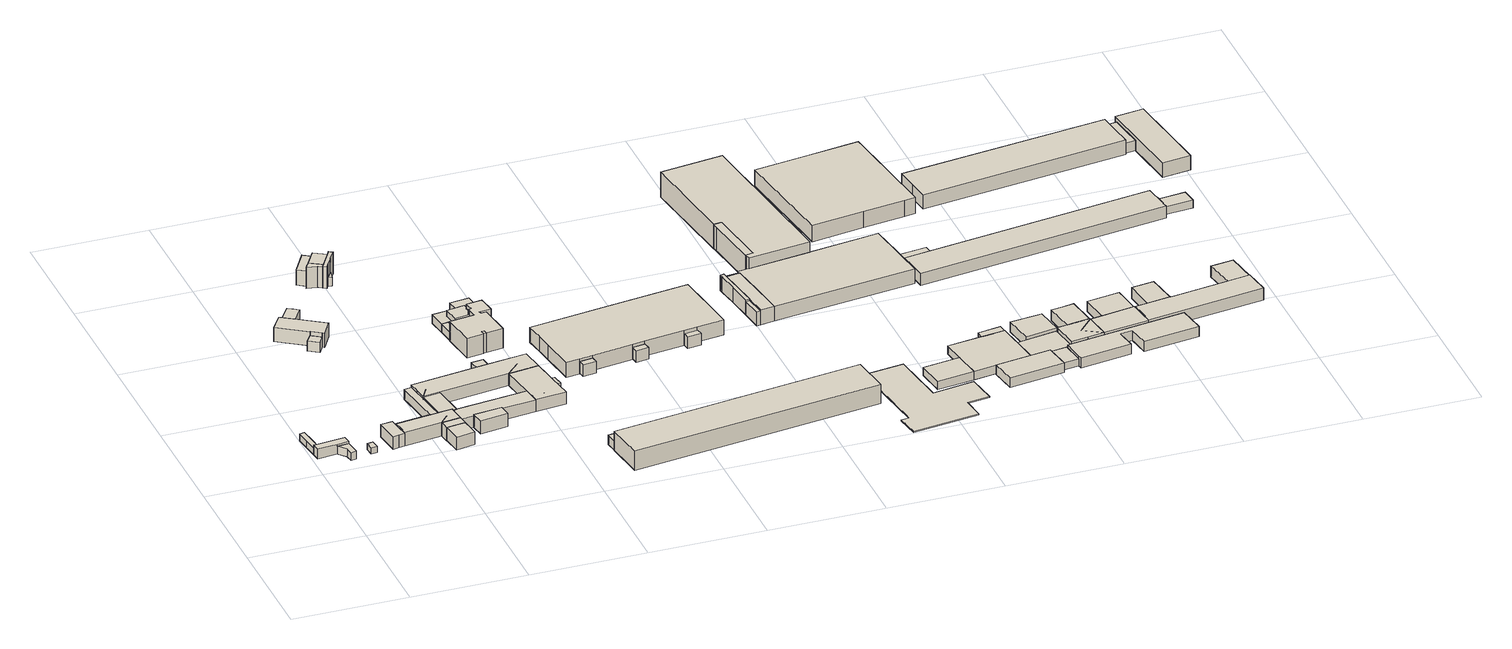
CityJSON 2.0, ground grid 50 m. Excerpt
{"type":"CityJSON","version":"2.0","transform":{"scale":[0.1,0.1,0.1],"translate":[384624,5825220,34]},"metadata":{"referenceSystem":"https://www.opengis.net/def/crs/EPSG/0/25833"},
"CityObjects":{
"building1":{"type":"Building","attributes":{"Gemeindeschluessel":"11000012","function":"51009_1610"},"address":[{"country":"Germany","locality":"Berlin"}],"children":["building1-1","building1-2","building1-3"]},
"building1-1":{"type":"BuildingPart","attributes":{"BezugspunktDach":"2200","measuredHeight":5.39,"storeysAboveGround":0},"parents":["building1"],"geometry":[{"type":"MultiSurface","lod":"1","boundaries":[[[0,1,2,3,4,5]],[[6,7,8,9,10,11]],[[6,12,13,11,5,4]],[[7,6,4,3]],[[8,7,3,2]],[[14,15,2,1]],[[10,9,1,0]],[[11,10,0,5]],[[11,13,12,6]],[[16,9,8,15,14]]]}]},
"building1-2":{"type":"BuildingPart","attributes":{"BezugspunktDach":"2200","measuredHeight":5.16,"storeysAboveGround":0},"parents":["building1"],"geometry":[{"type":"Solid","lod":"1","boundaries":[[[[17,13,12,18,19,20]],[[21,22,6,11,23,24]],[[21,24,20,19]],[[22,21,19,18]],[[6,22,18,12]],[[23,11,13,17]],[[24,23,17,20]],[[11,6,12,13]]]]}]},
"building1-3":{"type":"BuildingPart","attributes":{"BezugspunktDach":"2200","measuredHeight":3.55,"storeysAboveGround":0},"parents":["building1"],"geometry":[{"type":"MultiSurface","lod":"1","boundaries":[[[25,26,27,15,14]],[[8,28,29,30,9]],[[28,8,15,27]],[[29,28,27,26]],[[30,29,26,25]],[[9,30,25,14]],[[31,8,9,14,15]]]}]},
"building2":{"type":"Building","attributes":{"Gemeindeschluessel":"11000012","BezugspunktDach":"2200","function":"31001_2430","measuredHeight":2.75,"storeysAboveGround":1},"address":[{"country":"Germany","locality":"Berlin","thoroughfareNumber":"44 (3)","thoroughfareName":"Avenue Jean Mermoz"}],"geometry":[{"type":"Solid","lod":"1","boundaries":[[[[32,33,34,35]],[[36,37,38,39]],[[36,39,35,34]],[[37,36,34,33]],[[38,37,33,32]],[[39,38,32,35]]]]}]},
"building3":{"type":"Building","attributes":{"Gemeindeschluessel":"11000012","function":"51009_1610"},"address":[{"country":"Germany","locality":"Berlin"}],"children":["building3-1","building3-2","building3-3"]},
"building3-1":{"type":"BuildingPart","attributes":{"BezugspunktDach":"2200","measuredHeight":4.6,"storeysAboveGround":0},"parents":["building3"],"geometry":[{"type":"Solid","lod":"1","boundaries":[[[[40,41,42,43]],[[44,45,46,47]],[[44,47,43,42]],[[45,44,42,41]],[[46,45,41,40]],[[47,46,40,43],[48,49,50,46]],[[49,48,46,50]]]]}]},
"building3-2":{"type":"BuildingPart","attributes":{"BezugspunktDach":"2200","measuredHeight":6.44,"storeysAboveGround":0},"parents":["building3"],"geometry":[{"type":"MultiSurface","lod":"1","boundaries":[[[51,52,53,54,55]],[[56,57,58,59,60]],[[56,60,55,54]],[[57,61,62,63,64,54,53]],[[58,57,53,52]],[[59,58,52,51]],[[60,59,51,55]],[[56,65,64,63,62,61]]]}]},
"building3-3":{"type":"BuildingPart","attributes":{"BezugspunktDach":"2200","measuredHeight":4.36,"storeysAboveGround":0},"parents":["building3"],"geometry":[{"type":"MultiSurface","lod":"1","boundaries":[[[63,50,49,64]],[[48,46,62,56]],[[48,56,64,49]],[[62,46,50,63]],[[46,66,48,49,50]],[[56,62,63,64]]]}]},
"building4":{"type":"Building","attributes":{"Gemeindeschluessel":"11000012","function":"31001_1010"},"address":[{"country":"Germany","locality":"Berlin","thoroughfareNumber":"44 (1)","thoroughfareName":"Avenue Jean Mermoz"}],"children":["building4-1","building4-2","building4-3"]},
"building4-1":{"type":"BuildingPart","attributes":{"BezugspunktDach":"2200","measuredHeight":8.15,"storeysAboveGround":1},"parents":["building4"],"geometry":[{"type":"MultiSurface","lod":"1","boundaries":[[[67,68,69,70,71,72,73,74,75,76,77]],[[78,79,80,81,82,83,84,85,86,87,88]],[[78,88,77,76]],[[79,78,76,75]],[[80,79,75,74]],[[81,80,74,73]],[[82,81,73,72]],[[83,82,72,71]],[[84,83,71,70]],[[85,84,70,69]],[[89,90,91,69,68]],[[87,86,68,67]],[[88,87,67,77]],[[86,85,91,90,89]]]}]},
"building4-2":{"type":"BuildingPart","attributes":{"BezugspunktDach":"2200","measuredHeight":6.41,"storeysAboveGround":1},"parents":["building4"],"geometry":[{"type":"Solid","lod":"1","boundaries":[[[[92,93,94,95,96,97,98]],[[99,100,101,81,80,102,79]],[[99,79,98,97]],[[100,99,97,96]],[[101,100,96,95]],[[81,101,95,94]],[[80,81,94,93]],[[102,80,93,92]],[[79,102,92,98]]]]}]},
"building4-3":{"type":"BuildingPart","attributes":{"BezugspunktDach":"2200","measuredHeight":4.76,"storeysAboveGround":1},"parents":["building4"],"geometry":[{"type":"Solid","lod":"1","boundaries":[[[[103,91,90,104,105]],[[87,86,85,106,107]],[[87,107,105,104]],[[86,87,104,90]],[[106,85,91,103]],[[107,106,103,105]],[[86,90,91,85]]]]}]},
"building5":{"type":"Building","attributes":{"Gemeindeschluessel":"11000012","BezugspunktDach":"2200","function":"51009_1610","measuredHeight":6.92,"storeysAboveGround":0},"address":[{"country":"Germany","locality":"Berlin"}],"geometry":[{"type":"Solid","lod":"1","boundaries":[[[[108,109,110,111,112]],[[113,114,115,116,117]],[[113,117,112,111]],[[114,113,111,110]],[[115,114,110,109]],[[116,115,109,108]],[[117,116,108,112]]]]}]},
"building6":{"type":"Building","attributes":{"Gemeindeschluessel":"11000012","function":"31001_2430"},"address":[{"country":"Germany","locality":"Berlin","thoroughfareNumber":"44A","thoroughfareName":"Avenue Jean Mermoz"}],"children":["building6-1","building6-2","building6-3","building6-4","building6-5","building6-6","building6-7"]},
"building6-1":{"type":"BuildingPart","attributes":{"BezugspunktDach":"2200","measuredHeight":7.5,"storeysAboveGround":1},"parents":["building6"],"geometry":[{"type":"Solid","lod":"1","boundaries":[[[[118,119,120,121,122,123,124,125,126]],[[127,128,129,130,131,132,133,134,44]],[[127,44,126,125]],[[128,127,125,124]],[[129,128,124,123]],[[130,129,123,122]],[[131,130,122,121]],[[132,131,121,120]],[[133,132,120,119]],[[134,133,119,118]],[[44,134,118,126]]]]}]},
"building6-2":{"type":"BuildingPart","attributes":{"BezugspunktDach":"2200","measuredHeight":7.44,"storeysAboveGround":1},"parents":["building6"],"geometry":[{"type":"Solid","lod":"1","boundaries":[[[[135,136,137,138,139,140,141,142]],[[143,130,144,145,146,147,148,131]],[[143,131,142,141]],[[130,143,141,140]],[[144,130,140,139]],[[145,144,139,138]],[[146,145,138,137]],[[147,146,137,136]],[[148,147,136,135]],[[131,148,135,142]]]]}]},
"building6-3":{"type":"BuildingPart","attributes":{"BezugspunktDach":"2200","measuredHeight":7.13,"storeysAboveGround":1},"parents":["building6"],"geometry":[{"type":"MultiSurface","lod":"1","boundaries":[[[149,150,151,152,153,154,155,156]],[[157,132,158,159,160,161,162,133]],[[157,133,156,155]],[[132,157,155,154]],[[158,132,154,153]],[[163,164,158,153,152]],[[165,163,152,151]],[[133,162,149,156]],[[159,158,164,163]],[[160,159,163,165]],[[161,160,151,150]],[[162,166,161,150,149,167]]]}]},
"building6-4":{"type":"BuildingPart","attributes":{"BezugspunktDach":"2200","measuredHeight":7.41,"storeysAboveGround":1},"parents":["building6"],"geometry":[{"type":"MultiSurface","lod":"1","boundaries":[[[168,169,170,171,172,173,174,175,164,163]],[[158,148,176,147,177,178,179,180,181,159]],[[148,158,164,175]],[[176,148,175,174]],[[147,176,174,173]],[[177,147,173,172]],[[179,178,171,170]],[[180,179,170,169]],[[159,181,160,159,163]],[[158,159,163,164]],[[182,178,177,172,171]],[[181,180,169,168]],[[163,159,160,165]],[[168,165,160,181]]]}]},
"building6-5":{"type":"BuildingPart","attributes":{"BezugspunktDach":"2200","measuredHeight":6.39,"storeysAboveGround":1},"parents":["building6"],"geometry":[{"type":"MultiSurface","lod":"1","boundaries":[[[183,184,185,186]],[[177,187,188,178]],[[177,172,171,189,186,185]],[[187,177,185,184]],[[188,187,184,183]],[[178,188,183,186]],[[178,189,171,172,177]]]}]},
"building6-6":{"type":"BuildingPart","attributes":{"BezugspunktDach":"2200","measuredHeight":7.45,"storeysAboveGround":1},"parents":["building6"],"geometry":[{"type":"MultiSurface","lod":"1","boundaries":[[[190,191,192,193,194,195,196,197]],[[45,162,160,181,180,57,198,62]],[[45,62,197,196]],[[162,45,196,195]],[[151,150,149,162,195,194]],[[168,165,160,194,193]],[[169,168,193,192]],[[57,180,192,191]],[[198,57,191,190]],[[62,198,190,197]],[[160,161,150,151]],[[161,162,149,150]],[[181,160,165,168]],[[180,181,168,169]]]}]},
"building6-7":{"type":"BuildingPart","attributes":{"BezugspunktDach":"2200","measuredHeight":7.42,"storeysAboveGround":1},"parents":["building6"],"geometry":[{"type":"Solid","lod":"1","boundaries":[[[[199,200,201,202,203,204]],[[205,180,206,207,208,209]],[[205,209,204,203]],[[180,205,203,202]],[[206,180,202,201]],[[207,206,201,200]],[[208,207,200,199]],[[209,208,199,204]]]]}]},
"building7":{"type":"Building","attributes":{"Gemeindeschluessel":"11000012","function":"31001_1010"},"address":[{"country":"Germany","locality":"Berlin","thoroughfareNumber":"36","thoroughfareName":"Avenue Jean Mermoz"}],"children":["building7-1","building7-2","building7-3","building7-4","building7-5","building7-6"]},
"building7-1":{"type":"BuildingPart","attributes":{"BezugspunktDach":"2200","measuredHeight":6.99,"storeysAboveGround":2},"parents":["building7"],"geometry":[{"type":"MultiSurface","lod":"1","boundaries":[[[210,211,212,213,214,215,216]],[[217,218,219,220,221,222,223]],[[217,223,216,215]],[[218,217,215,214]],[[222,221,211,210]],[[223,222,210,216]],[[219,218,214,213]],[[220,219,224,213,212]],[[220,212,211,221]]]}]},
"building7-2":{"type":"BuildingPart","attributes":{"BezugspunktDach":"2200","measuredHeight":9.57,"storeysAboveGround":2},"parents":["building7"],"geometry":[{"type":"MultiSurface","lod":"1","boundaries":[[[225,226,227,228,229,230,231]],[[222,221,220,232,233,234,235]],[[222,235,231,230]],[[221,222,230,229]],[[212,211,229,228]],[[234,233,226,225]],[[235,234,225,231]],[[220,221,211,212]],[[232,220,228,227]],[[233,236,232,237,227,226]]]}]},
"building7-3":{"type":"BuildingPart","attributes":{"BezugspunktDach":"2200","measuredHeight":12.57,"storeysAboveGround":2},"parents":["building7"],"geometry":[{"type":"MultiSurface","lod":"1","boundaries":[[[238,239,240,241,242,243,244,245,246,247]],[[232,248,249,250,251,252,253,254,255,233]],[[227,226,233,247,246]],[[256,257,246,245]],[[258,256,245,244]],[[250,259,260,261,244,243]],[[251,250,243,242]],[[252,251,242,241]],[[262,263,241,240]],[[264,265,262,253,254,253,240,239]],[[255,254,239,238]],[[233,255,238,247]],[[232,233,226,227]],[[248,232,257,256]],[[249,248,256,258]],[[249,261,260,259,250,266]],[[253,252,263,262]],[[254,253,262,265,264]]]}]},
"building7-4":{"type":"BuildingPart","attributes":{"BezugspunktDach":"2200","measuredHeight":3.88,"storeysAboveGround":2},"parents":["building7"],"geometry":[{"type":"MultiSurface","lod":"1","boundaries":[[[267,263,265]],[[252,268,254]],[[268,252,263,267]],[[254,268,267,265]],[[252,253,262,263]],[[254,265,262,253]]]}]},
"building7-5":{"type":"BuildingPart","attributes":{"BezugspunktDach":"2200","measuredHeight":9.64,"storeysAboveGround":2},"parents":["building7"],"geometry":[{"type":"MultiSurface","lod":"1","boundaries":[[[257,258,269,270]],[[219,249,232,220]],[[219,213,212,220,270,269]],[[260,271,269,258]],[[228,227,257,270]],[[220,212,213,219]],[[249,219,271,260]],[[232,249,258,257]],[[272,220,232,273,227,228]]]}]},
"building7-6":{"type":"BuildingPart","attributes":{"BezugspunktDach":"2200","measuredHeight":7.2,"storeysAboveGround":2},"parents":["building7"],"geometry":[{"type":"MultiSurface","lod":"1","boundaries":[[[260,259,274,271]],[[218,250,249,219]],[[214,213,271,274]],[[250,218,274,259]],[[219,249,219,271]],[[218,219,213,214]],[[250,259,260,249]],[[275,260,271,219,249]]]}]},
"building8":{"type":"Building","attributes":{"Gemeindeschluessel":"11000012","BezugspunktDach":"2200","function":"51009_1610","measuredHeight":5.23,"storeysAboveGround":0},"address":[{"country":"Germany","locality":"Berlin"}],"geometry":[{"type":"Solid","lod":"1","boundaries":[[[[276,277,278,279,280]],[[281,128,282,127,283]],[[281,283,280,279]],[[128,281,279,278]],[[282,128,278,277]],[[127,282,277,276]],[[283,127,276,280]]]]}]},
"building9":{"type":"Building","attributes":{"Gemeindeschluessel":"11000012","BezugspunktDach":"2200","function":"51009_1610","measuredHeight":4.33,"storeysAboveGround":0},"address":[{"country":"Germany","locality":"Berlin"}],"geometry":[{"type":"Solid","lod":"1","boundaries":[[[[284,285,286,287,288,289]],[[290,291,292,293,294,295]],[[290,295,289,288]],[[291,290,288,287]],[[292,291,287,286]],[[293,292,286,285]],[[294,293,285,284]],[[295,294,284,289]]]]}]},
"building10":{"type":"Building","attributes":{"Gemeindeschluessel":"11000012","BezugspunktDach":"2200","function":"51009_1610","measuredHeight":8.97,"storeysAboveGround":0},"address":[{"country":"Germany","locality":"Berlin"}],"geometry":[{"type":"Solid","lod":"1","boundaries":[[[[296,297,298,299]],[[300,301,302,303]],[[300,303,299,298]],[[301,300,298,297]],[[302,301,297,296]],[[303,302,296,299]]]]}]},
"building11":{"type":"Building","attributes":{"Gemeindeschluessel":"11000012","function":"31001_1020"},"address":[{"country":"Germany","locality":"Berlin","thoroughfareNumber":"44 (2)","thoroughfareName":"Avenue Jean Mermoz"}],"children":["building11-1","building11-2","building11-3","building11-4"]},
"building11-1":{"type":"BuildingPart","attributes":{"BezugspunktDach":"2200","measuredHeight":9.05,"storeysAboveGround":3},"parents":["building11"],"geometry":[{"type":"MultiSurface","lod":"1","boundaries":[[[304,305,306,307,308,309,310,311,312,313,314,315,316,317,318,319,320,321,322]],[[323,324,325,326,327,328,329,330,331,332,333,334,335,336,337,338,339,340,341]],[[323,341,322,321]],[[342,343,321,320]],[[324,323,344,345]],[[325,324,345,346,347,342,320,319]],[[348,349,350,319,318]],[[326,325,346,351]],[[352,348,351,353,354,327,326,318,317]],[[328,327,317,316],[353,355,356,352]],[[357,356,316,315]],[[329,328,355,358]],[[359,360,315,314]],[[329,361,329,330]],[[331,330,314,313]],[[332,331,313,312]],[[333,332,312,311]],[[334,333,311,310]],[[335,334,310,309]],[[336,335,309,308]],[[337,336,308,307]],[[338,337,307,306]],[[339,338,306,305]],[[340,339,305,304]],[[341,340,304,322]],[[345,344,343,342]],[[342,347,346,345]],[[351,346,350,349,348]],[[354,353,351,348,352]],[[356,355,353,352]],[[358,355,356,357]],[[330,329,361,360,359]]]}]},
"building11-2":{"type":"BuildingPart","attributes":{"BezugspunktDach":"2200","measuredHeight":4.12,"storeysAboveGround":3},"parents":["building11"],"geometry":[{"type":"MultiSurface","lod":"1","boundaries":[[[362,363,364,365,343,342,347,366,367,368,369,370]],[[371,372,373,374,346,345,344,375,376,377,378,379]],[[371,379,370,369]],[[372,371,369,368]],[[374,366,374,346]],[[375,344,343,365]],[[376,375,365,364]],[[377,376,364,363]],[[378,377,363,362]],[[379,378,362,370]],[[373,372,368,367,380]],[[374,373,367,366]],[[346,374,366,347]],[[346,347,342,345]],[[345,381,342,343,344]]]}]},
"building11-3":{"type":"BuildingPart","attributes":{"BezugspunktDach":"2200","measuredHeight":4.21,"storeysAboveGround":3},"parents":["building11"],"geometry":[{"type":"MultiSurface","lod":"1","boundaries":[[[382,383,384,360,359,385,386]],[[387,330,329,388,389,390,391]],[[387,391,386,385]],[[330,387,385,359]],[[388,329,360,358,392]],[[389,388,392,393]],[[390,389,383,382]],[[391,390,382,386]],[[329,330,359,360]],[[392,358,360,384]],[[393,392,384,383]]]}]},
"building11-4":{"type":"BuildingPart","attributes":{"BezugspunktDach":"2200","measuredHeight":6.87,"storeysAboveGround":3},"parents":["building11"],"geometry":[{"type":"MultiSurface","lod":"1","boundaries":[[[394,349,348,352,356,357,395,396,397,398]],[[372,393,392,358,355,353,351,346,374,373]],[[372,368,367,398,397]],[[393,372,397,396]],[[384,383,396,395]],[[360,384,392,395,357]],[[374,366,347,349,394]],[[367,366,394,398]],[[373,367,368,372]],[[392,393,399,383,384]],[[400,358,392,384,360]],[[401,355,358,357,356]],[[353,355,356,352]],[[351,353,352,348,402]],[[403,346,351,348,349]],[[346,347,366,374]],[[373,374,366,367]]]}]},
"building12":{"type":"Building","attributes":{"Gemeindeschluessel":"11000012","BezugspunktDach":"2200","function":"51009_1610","measuredHeight":3.38,"storeysAboveGround":0},"address":[{"country":"Germany","locality":"Berlin"}],"geometry":[{"type":"Solid","lod":"1","boundaries":[[[[404,405,406,407]],[[408,409,410,411]],[[408,411,407,406]],[[409,408,406,405]],[[410,409,405,404]],[[411,410,404,407]]]]}]},
"building13":{"type":"Building","attributes":{"Gemeindeschluessel":"11000012","BezugspunktDach":"2200","function":"51009_1610","measuredHeight":4.19,"storeysAboveGround":0},"address":[{"country":"Germany","locality":"Berlin"}],"geometry":[{"type":"Solid","lod":"1","boundaries":[[[[412,413,414,415]],[[416,393,372,371]],[[416,371,415,414]],[[393,416,414,413]],[[372,393,413,412]],[[371,372,412,415]]]]}]},
"building14":{"type":"Building","attributes":{"Gemeindeschluessel":"11000012","BezugspunktDach":"2200","function":"51009_1610","measuredHeight":5.59,"storeysAboveGround":0},"address":[{"country":"Germany","locality":"Berlin"}],"geometry":[{"type":"Solid","lod":"1","boundaries":[[[[417,418,419,420]],[[421,422,423,424]],[[421,424,420,419]],[[422,421,419,418]],[[423,422,418,417]],[[424,423,417,420]]]]}]},
"building15":{"type":"Building","attributes":{"Gemeindeschluessel":"11000012","BezugspunktDach":"2200","function":"51009_1610","measuredHeight":5.58,"storeysAboveGround":0},"address":[{"country":"Germany","locality":"Berlin"}],"geometry":[{"type":"Solid","lod":"1","boundaries":[[[[425,426,427,428]],[[429,430,431,432]],[[429,432,428,427]],[[430,429,427,426]],[[431,430,426,425]],[[432,431,425,428]]]]}]},
"building16":{"type":"Building","attributes":{"Gemeindeschluessel":"11000012","function":"31001_2430"},"address":[{"country":"Germany","locality":"Berlin","thoroughfareNumber":"44 (50)","thoroughfareName":"Avenue Jean Mermoz"}],"children":["building16-1","building16-2"]},
"building16-1":{"type":"BuildingPart","attributes":{"BezugspunktDach":"2200","measuredHeight":8.78,"storeysAboveGround":2},"parents":["building16"],"geometry":[{"type":"MultiSurface","lod":"1","boundaries":[[[433,434,435,436]],[[437,438,439,440]],[[441,442,443,444,441,437,440,436,435]],[[438,437,435,434]],[[439,438,434,433]],[[440,439,433,436]],[[444,443,442,441]]]}]},
"building16-2":{"type":"BuildingPart","attributes":{"BezugspunktDach":"2200","measuredHeight":4.3,"storeysAboveGround":2},"parents":["building16"],"geometry":[{"type":"Solid","lod":"1","boundaries":[[[[442,441,445,446,447]],[[448,449,444,443,450]],[[448,450,447,446]],[[449,448,446,445]],[[444,449,445,441]],[[450,443,442,447]],[[443,444,441,442]]]]}]},
"building17":{"type":"Building","attributes":{"Gemeindeschluessel":"11000012","BezugspunktDach":"2200","function":"31001_2430","measuredHeight":8.25,"storeysAboveGround":1},"address":[{"country":"Germany","locality":"Berlin","thoroughfareNumber":"44 (49)","thoroughfareName":"Avenue Jean Mermoz"}],"geometry":[{"type":"Solid","lod":"1","boundaries":[[[[451,452,453,454,455,456,457,458,459,460,461,462,463,464]],[[465,466,467,468,469,470,471,472,473,474,475,476,477,478]],[[465,478,464,463]],[[466,465,463,462]],[[467,466,462,461]],[[468,467,461,460]],[[469,468,460,459]],[[470,469,459,458]],[[471,470,458,457]],[[472,471,457,456]],[[473,472,456,455]],[[474,473,455,454]],[[475,474,454,453]],[[476,475,453,452]],[[477,476,452,451]],[[478,477,451,464]]]]}]},
"building18":{"type":"Building","attributes":{"Gemeindeschluessel":"11000012","BezugspunktDach":"2200","function":"51009_1610","measuredHeight":5.63,"storeysAboveGround":0},"address":[{"country":"Germany","locality":"Berlin"}],"geometry":[{"type":"Solid","lod":"1","boundaries":[[[[479,480,481,482]],[[483,484,485,486]],[[483,486,482,481]],[[484,483,481,480]],[[485,484,480,479]],[[486,485,479,482]]]]}]},
"building19":{"type":"Building","attributes":{"Gemeindeschluessel":"11000012","function":"51009_1610"},"address":[{"country":"Germany","locality":"Berlin"}],"children":["building19-1","building19-2"]},
"building19-1":{"type":"BuildingPart","attributes":{"BezugspunktDach":"2200","measuredHeight":8.21,"storeysAboveGround":0},"parents":["building19"],"geometry":[{"type":"MultiSurface","lod":"1","boundaries":[[[487,488,489,490,491,492,493,494]],[[495,496,497,498,499,500,501,502]],[[495,502,494,493]],[[503,504,493,492]],[[497,496,492,491]],[[498,497,491,490]],[[499,498,490,489]],[[500,499,489,488]],[[501,500,488,487]],[[502,501,487,494]],[[496,495,504,503]]]}]},
"building19-2":{"type":"BuildingPart","attributes":{"BezugspunktDach":"2200","measuredHeight":5.88,"storeysAboveGround":0},"parents":["building19"],"geometry":[{"type":"Solid","lod":"1","boundaries":[[[[503,505,506,504]],[[507,508,496,495]],[[507,495,504,506]],[[508,507,506,505]],[[496,508,505,503]],[[496,503,504,495]]]]}]},
"building20":{"type":"Building","attributes":{"Gemeindeschluessel":"11000012","BezugspunktDach":"2200","function":"51009_1610","measuredHeight":11.1,"storeysAboveGround":0},"address":[{"country":"Germany","locality":"Berlin"}],"geometry":[{"type":"Solid","lod":"1","boundaries":[[[[509,510,511,512,513]],[[514,515,516,517,518]],[[514,518,513,512]],[[515,514,512,511]],[[516,515,511,510]],[[517,516,510,509]],[[518,517,509,513]]]]}]},
"building21":{"type":"Building","attributes":{"Gemeindeschluessel":"11000012","BezugspunktDach":"2200","function":"31001_2430","measuredHeight":0.42,"storeysAboveGround":1},"address":[{"country":"Germany","locality":"Berlin","thoroughfareNumber":"1 (68)","thoroughfareName":"Flughafen Tegel"}],"geometry":[{"type":"Solid","lod":"1","boundaries":[[[[519,520,521,522,523,524,525,526,527,528]],[[529,530,531,532,533,534,535,536,537,538]],[[529,538,528,527]],[[530,529,527,526]],[[531,530,526,525]],[[532,531,525,524]],[[533,532,524,523]],[[534,533,523,522]],[[535,534,522,521]],[[536,535,521,520]],[[537,536,520,519]],[[538,537,519,528]]]]}]},
"building22":{"type":"Building","attributes":{"Gemeindeschluessel":"11000012","function":"31001_2430"},"address":[{"country":"Germany","locality":"Berlin","thoroughfareNumber":"11","thoroughfareName":"Rue du Commandant Jean Tulasne"}],"children":["building22-1","building22-2","building22-3","building22-4"]},
"building22-1":{"type":"BuildingPart","attributes":{"BezugspunktDach":"2200","measuredHeight":11.47,"storeysAboveGround":2},"parents":["building22"],"geometry":[{"type":"MultiSurface","lod":"1","boundaries":[[[539,540,541,542,543,544,545,546,547]],[[548,549,550,551,552,553,554,555,556]],[[548,556,547,546]],[[549,548,546,545]],[[557,558,545,544]],[[550,549,559,560]],[[551,550,544,543]],[[552,551,543,542]],[[553,552,542,541]],[[554,553,541,540]],[[555,554,540,539]],[[556,555,539,547]],[[560,559,558,557]]]}]},
"building22-2":{"type":"BuildingPart","attributes":{"BezugspunktDach":"2200","measuredHeight":8.11,"storeysAboveGround":2},"parents":["building22"],"geometry":[{"type":"MultiSurface","lod":"1","boundaries":[[[561,562,563,564,565,566,567]],[[568,569,570,571,572,573,574]],[[568,574,567,566]],[[575,576,577,566,565]],[[578,575,569,565,564]],[[571,570,564,563]],[[579,580,571,563,562]],[[573,572,562,561]],[[574,573,561,567]],[[569,581,576,575]],[[568,577,576,581]],[[570,569,575,578]],[[572,571,580,579]]]}]},
"building22-3":{"type":"BuildingPart","attributes":{"BezugspunktDach":"2200","measuredHeight":6.4,"storeysAboveGround":2},"parents":["building22"],"geometry":[{"type":"Solid","lod":"1","boundaries":[[[[582,580,579,583]],[[572,571,584,585]],[[572,585,583,579]],[[584,571,580,582]],[[585,584,582,583]],[[571,572,579,580]]]]}]},
"building22-4":{"type":"BuildingPart","attributes":{"BezugspunktDach":"2200","measuredHeight":7.96,"storeysAboveGround":2},"parents":["building22"],"geometry":[{"type":"MultiSurface","lod":"1","boundaries":[[[577,576,578,586,587,588,558,557,589]],[[560,559,590,591,592,570,581,568,593]],[[560,593,589,557]],[[590,559,558,588]],[[591,590,588,587]],[[592,591,587,586]],[[570,592,586,578]],[[593,568,577,589]],[[559,560,557,558]],[[581,569,575,576]],[[570,578,575,569]],[[568,581,576,577]]]}]},
"building23":{"type":"Building","attributes":{"Gemeindeschluessel":"11000012","BezugspunktDach":"2200","function":"31001_2430","measuredHeight":4.44,"storeysAboveGround":1},"address":[{"country":"Germany","locality":"Berlin","thoroughfareNumber":"1 (70)","thoroughfareName":"Flughafen Tegel"}],"geometry":[{"type":"Solid","lod":"1","boundaries":[[[[594,595,596,597,598]],[[599,600,601,602,603]],[[599,603,598,597]],[[600,599,597,596]],[[601,600,596,595]],[[602,601,595,594]],[[603,602,594,598]]]]}]},
"building24":{"type":"Building","attributes":{"Gemeindeschluessel":"11000012","BezugspunktDach":"2200","function":"51009_1610","measuredHeight":4.16,"storeysAboveGround":0},"address":[{"country":"Germany","locality":"Berlin"}],"geometry":[{"type":"Solid","lod":"1","boundaries":[[[[604,605,606,607]],[[608,609,610,611]],[[608,611,607,606]],[[609,608,606,605]],[[610,609,605,604]],[[611,610,604,607]]]]}]},
"building25":{"type":"Building","attributes":{"Gemeindeschluessel":"11000012","BezugspunktDach":"2200","function":"51009_1611","measuredHeight":7.96,"storeysAboveGround":0},"address":[{"country":"Germany","locality":"Berlin"}],"geometry":[{"type":"Solid","lod":"1","boundaries":[[[[612,613,614,615,616,617,618,619]],[[620,621,622,623,624,625,626,627]],[[620,627,619,618]],[[621,620,618,617]],[[622,621,617,616]],[[623,622,616,615]],[[624,623,615,614]],[[625,624,614,613]],[[626,625,613,612]],[[627,626,612,619]]]]}]},
"building26":{"type":"Building","attributes":{"Gemeindeschluessel":"11000012","function":"31001_2430"},"address":[{"country":"Germany","locality":"Berlin","thoroughfareNumber":"1 (69)","thoroughfareName":"Flughafen Tegel"}],"children":["building26-1","building26-2","building26-3","building26-4","building26-5","building26-6","building26-7","building26-8","building26-9","building26-10","building26-11","building26-12","building26-13"]},
"building26-1":{"type":"BuildingPart","attributes":{"BezugspunktDach":"2200","measuredHeight":7.3,"storeysAboveGround":1},"parents":["building26"],"geometry":[{"type":"MultiSurface","lod":"1","boundaries":[[[628,629,630,631,632,633,634,635,636,637]],[[638,639,640,641,642,643,644,645,646,647]],[[638,647,637,636]],[[639,638,636,635]],[[640,639,635,634]],[[641,640,634,633]],[[642,641,633,632]],[[643,648,649,650,642,632,631],[650,649,651,642]],[[644,643,631,630]],[[645,644,630,629]],[[652,653,645,629,628]],[[647,654,655,652,628,637]],[[650,649,648,643]],[[649,650,642,651]],[[646,645,653,652]],[[656,657,655,654,647]],[[657,646,652,655]]]}]},
"building26-2":{"type":"BuildingPart","attributes":{"BezugspunktDach":"2200","measuredHeight":6.66,"storeysAboveGround":1},"parents":["building26"],"geometry":[{"type":"Solid","lod":"1","boundaries":[[[[651,649,648,658,659]],[[660,643,650,642,661]],[[660,661,659,658]],[[643,660,658,648]],[[661,642,651,659]],[[650,643,648,649]],[[642,650,649,651]]]]}]},
"building26-3":{"type":"BuildingPart","attributes":{"BezugspunktDach":"2200","measuredHeight":3.67,"storeysAboveGround":1},"parents":["building26"],"geometry":[{"type":"Solid","lod":"1","boundaries":[[[[662,663,664,665]],[[666,667,668,669]],[[666,669,665,664]],[[667,666,664,663]],[[669,668,662,665]],[[667,663,662,668]]]]}]},
"building26-4":{"type":"BuildingPart","attributes":{"BezugspunktDach":"2200","measuredHeight":6.59,"storeysAboveGround":1},"parents":["building26"],"geometry":[{"type":"Solid","lod":"1","boundaries":[[[[670,671,672,673,674]],[[675,639,676,638,677]],[[675,677,674,673]],[[639,675,673,672]],[[676,639,672,671]],[[638,676,671,670]],[[677,638,670,674]]]]}]},
"building26-5":{"type":"BuildingPart","attributes":{"BezugspunktDach":"2200","measuredHeight":3.29,"storeysAboveGround":1},"parents":["building26"],"geometry":[{"type":"MultiSurface","lod":"1","boundaries":[[[678,679,680,681,682]],[[683,684,685,686,687]],[[688,689,690,682,681]],[[684,683,681,680]],[[685,684,680,679]],[[686,685,679,678]],[[687,686,678,682]],[[683,687,690,689,688]]]}]},
"building26-6":{"type":"BuildingPart","attributes":{"BezugspunktDach":"2200","measuredHeight":6.54,"storeysAboveGround":1},"parents":["building26"],"geometry":[{"type":"MultiSurface","lod":"1","boundaries":[[[691,692,693,694,695,696]],[[697,698,699,700,701,702]],[[697,702,696,695]],[[698,697,695,694]],[[699,698,694,693]],[[702,701,691,696]],[[700,699,693,692]],[[701,703,704,691]],[[692,704,703,700]]]}]},
"building26-7":{"type":"BuildingPart","attributes":{"BezugspunktDach":"2200","measuredHeight":5.85,"storeysAboveGround":1},"parents":["building26"],"geometry":[{"type":"MultiSurface","lod":"1","boundaries":[[[705,706,707,708,709,710,711,712]],[[701,703,699,713,714,715,716,717]],[[701,717,712,711]],[[704,691,711,710]],[[693,692,704,703,710,709]],[[713,699,709,708]],[[714,713,708,707]],[[715,714,707,706]],[[716,715,706,705]],[[718,719,716,705,712]],[[703,701,691,704]],[[699,720,700,692,693]],[[700,703,704,692]],[[717,716,719,718]]]}]},
"building26-8":{"type":"BuildingPart","attributes":{"BezugspunktDach":"2200","measuredHeight":3.21,"storeysAboveGround":1},"parents":["building26"],"geometry":[{"type":"Solid","lod":"1","boundaries":[[[[721,722,690,689,723,719,718,724,725,726]],[[727,728,717,716,729,683,687,730,731,732]],[[727,732,726,725]],[[717,728,724,718]],[[729,716,719,723]],[[683,729,723,689]],[[730,687,690,722]],[[731,730,722,721]],[[728,727,725,724]],[[716,717,718,719]],[[683,689,690,687]],[[731,721,726,732]]]]}]},
"building26-9":{"type":"BuildingPart","attributes":{"BezugspunktDach":"2200","measuredHeight":3.86,"storeysAboveGround":1},"parents":["building26"],"geometry":[{"type":"MultiSurface","lod":"1","boundaries":[[[733,734,735,736,737,738,739]],[[668,667,732,731,740,741,742]],[[668,742,739,738]],[[743,663,662,738,737]],[[732,667,737,736]],[[721,726,736,735]],[[740,731,735,734]],[[742,741,733,739]],[[667,668,662,663,743]],[[732,726,721,731]],[[741,744,745,733]],[[740,734,745,744]]]}]},
"building26-10":{"type":"BuildingPart","attributes":{"BezugspunktDach":"2200","measuredHeight":4.43,"storeysAboveGround":1},"parents":["building26"],"geometry":[{"type":"Solid","lod":"1","boundaries":[[[[746,734,745,733,747]],[[741,744,740,748,749]],[[741,749,747,733]],[[745,744,745,734]],[[748,740,734,746]],[[749,748,746,747]],[[744,741,733,745]],[[740,744,745,734]]]]}]},
"building26-11":{"type":"BuildingPart","attributes":{"BezugspunktDach":"2200","measuredHeight":5.85,"storeysAboveGround":1},"parents":["building26"],"geometry":[{"type":"MultiSurface","lod":"1","boundaries":[[[707,653,655,654,750,751,708,752]],[[713,753,754,647,657,645,714,755]],[[713,755,752,708]],[[753,713,708,751]],[[756,757,758,753,751,750]],[[647,754,750,654]],[[714,645,653,707]],[[755,714,707,752]],[[754,753,758,757,756]],[[657,647,654,655]],[[645,646,652,653]],[[657,655,652,646]]]}]},
"building26-12":{"type":"BuildingPart","attributes":{"BezugspunktDach":"2200","measuredHeight":4.76,"storeysAboveGround":1},"parents":["building26"],"geometry":[{"type":"Solid","lod":"1","boundaries":[[[[758,757,759,760]],[[761,754,753,762]],[[761,762,760,759]],[[754,761,759,757]],[[762,753,758,760]],[[753,754,757,758]]]]}]},
"building26-13":{"type":"BuildingPart","attributes":{"BezugspunktDach":"2200","measuredHeight":4.6,"storeysAboveGround":1},"parents":["building26"],"geometry":[{"type":"MultiSurface","lod":"1","boundaries":[[[763,764,765,766]],[[767,728,727,768]],[[767,768,766,765]],[[727,725,724,728,764,763]],[[768,727,763,766]],[[728,724,725,727]]]}]},
"building27":{"type":"Building","attributes":{"Gemeindeschluessel":"11000012","BezugspunktDach":"2200","function":"31001_2430","measuredHeight":4.55,"storeysAboveGround":1},"address":[{"country":"Germany","locality":"Berlin","thoroughfareNumber":"1 (71)","thoroughfareName":"Flughafen Tegel"}],"geometry":[{"type":"Solid","lod":"1","boundaries":[[[[769,770,771,772,773,774,775,776,777]],[[778,779,780,781,782,783,784,785,786]],[[778,786,777,776]],[[779,778,776,775]],[[780,779,775,774]],[[781,780,774,773]],[[782,781,773,772]],[[783,782,772,771]],[[784,783,771,770]],[[785,784,770,769]],[[786,785,769,777]]]]}]},
"building28":{"type":"Building","attributes":{"Gemeindeschluessel":"11000012","function":"31001_2430"},"address":[{"country":"Germany","locality":"Berlin","thoroughfareNumber":"1 (67)","thoroughfareName":"Flughafen Tegel"}],"children":["building28-1","building28-2"]},
"building28-1":{"type":"BuildingPart","attributes":{"BezugspunktDach":"2200","measuredHeight":6.65,"storeysAboveGround":1},"parents":["building28"],"geometry":[{"type":"MultiSurface","lod":"1","boundaries":[[[787,788,789,790,791,792,793,794,795,796]],[[797,798,799,800,801,802,803,804,805,806]],[[797,806,796,795]],[[798,797,795,794]],[[799,798,794,793]],[[807,808,793,792]],[[809,810,807,800,811,812,811,800,792,791]],[[802,801,791,790]],[[803,802,790,789]],[[804,803,789,788]],[[805,804,788,787]],[[806,805,787,796]],[[800,799,808,807]],[[801,813,811,810,809]],[[812,811,800,807,810]]]}]},
"building28-2":{"type":"BuildingPart","attributes":{"BezugspunktDach":"2200","measuredHeight":3.89,"storeysAboveGround":1},"parents":["building28"],"geometry":[{"type":"MultiSurface","lod":"1","boundaries":[[[810,809,814,815,816,808]],[[817,818,819,801,811,799]],[[817,799,808,816]],[[818,817,816,815]],[[819,818,815,814]],[[801,819,814,809]],[[811,801,809,810]],[[799,800,807,808]],[[820,811,810,807,800]]]}]},
"building29":{"type":"Building","attributes":{"Gemeindeschluessel":"11000012","function":"31001_2430"},"address":[{"country":"Germany","locality":"Berlin","thoroughfareNumber":"1 (65)","thoroughfareName":"Flughafen Tegel"}],"children":["building29-1","building29-2","building29-3"]},
"building29-1":{"type":"BuildingPart","attributes":{"BezugspunktDach":"2200","measuredHeight":7.44,"storeysAboveGround":1},"parents":["building29"],"geometry":[{"type":"MultiSurface","lod":"1","boundaries":[[[821,822,823,824,825,826,827]],[[828,829,830,831,832,833,834]],[[828,834,827,826]],[[835,836,837,828,826,825]],[[831,830,824,823]],[[832,831,823,822]],[[833,832,822,821]],[[834,833,821,827]],[[829,837,836,835]],[[829,835,838,830]]]}]},
"building29-2":{"type":"BuildingPart","attributes":{"BezugspunktDach":"2200","measuredHeight":6.68,"storeysAboveGround":1},"parents":["building29"],"geometry":[{"type":"Solid","lod":"1","boundaries":[[[[839,840,841,842]],[[843,844,845,846]],[[843,846,842,841]],[[844,843,841,840]],[[845,844,840,839]],[[846,845,839,842],[847,848,849,850]],[[849,848,847,850]]]]}]},
"building29-3":{"type":"BuildingPart","attributes":{"BezugspunktDach":"2200","measuredHeight":4.66,"storeysAboveGround":1},"parents":["building29"],"geometry":[{"type":"MultiSurface","lod":"1","boundaries":[[[838,850,849,836]],[[848,847,830,837]],[[848,837,836,849]],[[830,847,850,838]],[[847,848,849,850]],[[837,829,835,836]],[[830,838,835,829]]]}]}
},
"vertices":[
[20,615,54],[105,623,54],[155,628,54],[151,662,54],[38,650,54],[16,648,54],[38,650,9],[151,662,9],[155,628,9],[105,623,9],[20,615,9],[16,648,9],[38,650,41],[16,648,41],[105,623,45],[155,628,45],[105,623,33],
[8,708,41],[30,711,41],[21,772,41],[0,769,41],[21,772,9],[30,711,9],[8,708,9],[0,769,9],
[135,589,45],[139,557,45],[163,561,45],[163,561,9],[139,557,9],[135,589,9],[155,628,39],
[231,576,37],[257,580,37],[252,617,37],[227,614,37],[252,617,10],[257,580,10],[231,576,10],[227,614,10],
[531,683,55],[563,687,55],[529,933,55],[498,927,55],[529,933,9],[563,687,9],[531,683,9],[498,927,9],[527,715,9],[527,715,52],[531,683,52],
[325,582,66],[351,586,66],[377,589,66],[362,694,66],[311,688,66],[362,694,9],[377,589,9],[351,586,9],[325,582,9],[311,688,9],[366,666,9],[367,662,9],[367,662,52],[362,694,52],[362,694,41],
[529,699,9],
[289,1442,73],[290,1443,73],[331,1416,73],[332,1417,73],[340,1411,73],[381,1481,73],[267,1555,73],[266,1555,73],[220,1584,73],[211,1590,73],[166,1522,73],[211,1590,9],[220,1584,9],[266,1555,9],[267,1555,9],[381,1481,9],[340,1411,9],[332,1417,9],[331,1416,9],[290,1443,9],[289,1442,9],[166,1522,9],[290,1443,48],[290,1443,56],[331,1416,56],
[232,1553,64],[266,1555,64],[267,1555,64],[314,1629,64],[292,1644,64],[269,1658,64],[220,1584,64],[269,1658,9],[292,1644,9],[314,1629,9],[232,1553,9],
[309,1379,56],[289,1442,56],[265,1407,56],[309,1379,9],[265,1407,9],
[556,486,70],[638,500,70],[627,581,70],[586,576,70],[545,570,70],[586,576,12],[627,581,12],[638,500,12],[556,486,12],[545,570,12],
[536,883,66],[543,833,66],[615,843,66],[921,885,66],[1051,903,66],[1036,1003,66],[876,981,66],[826,974,66],[529,933,66],[826,974,9],[876,981,9],[1036,1003,9],[1051,903,9],[921,885,9],[615,843,9],[543,833,9],[536,883,9],
[943,738,65],[954,661,65],[1085,676,65],[1068,788,65],[1061,836,65],[1051,903,65],[978,943,65],[921,885,65],[978,943,9],[1061,836,9],[1068,788,9],[1085,676,9],[954,661,9],[943,738,9],
[562,688,64],[599,693,64],[613,694,64],[612,697,64],[634,701,64],[615,843,64],[572,883,64],[543,833,64],[572,883,9],[634,701,9],[612,697,9],[613,694,9],[599,693,9],[562,688,9],[612,697,63],[634,701,63],[613,694,63],[594,692,9],[562,688,40],
[617,658,63],[622,623,63],[681,630,63],[681,629,63],[804,644,63],[954,661,63],[1013,708,63],[943,738,63],[1013,708,9],[804,644,9],[681,629,9],[681,630,9],[622,623,9],[617,658,9],[681,629,39],
[690,575,69],[810,591,69],[804,644,69],[681,629,69],[810,591,9],[690,575,9],[681,629,32],
[372,626,72],[377,589,72],[622,623,72],[617,658,72],[613,694,72],[562,688,72],[563,687,72],[367,662,72],[372,626,9],
[545,570,71],[586,576,71],[627,581,71],[622,623,71],[576,652,71],[539,611,71],[576,652,9],[627,581,9],[586,576,9],[545,570,9],[539,611,9],
[433,1873,81],[434,1873,81],[444,1888,81],[485,1955,81],[495,1970,81],[456,1994,81],[396,1896,81],[456,1994,11],[495,1970,11],[485,1955,11],[444,1888,11],[434,1873,11],[433,1873,11],[396,1896,11],[485,1955,71],
[470,1851,107],[487,1840,107],[497,1856,107],[444,1888,107],[434,1873,107],[433,1873,107],[424,1858,107],[497,1856,11],[487,1840,11],[470,1851,11],[424,1858,11],[488,1841,11],[497,1856,60],
[503,1831,110],[511,1845,110],[533,1880,110],[536,1885,110],[563,1929,110],[547,1938,110],[538,1923,110],[517,1889,110],[497,1856,110],[487,1840,110],[517,1889,11],[538,1923,11],[547,1938,11],[563,1929,11],[536,1885,11],[533,1880,11],[511,1845,11],[503,1831,11],[517,1889,108],[497,1856,108],[538,1923,108],[547,1938,83],[538,1923,83],[538,1923,54],[533,1880,50],[536,1885,50],[511,1845,49],[511,1845,50],[546,1938,11],
[529,1842,50],[529,1842,11],
[485,1955,108],[444,1888,108],[485,1955,83],[444,1888,83],[497,1856,59],
[495,1970,83],[538,1923,59],
[826,974,54],[851,977,54],[876,981,54],[868,1038,54],[817,1032,54],[868,1038,9],[851,977,9],[817,1032,9],
[820,1287,50],[858,1292,50],[855,1315,50],[846,1314,50],[840,1361,50],[811,1357,50],[840,1361,11],[846,1314,11],[855,1315,11],[858,1292,11],[820,1287,11],[811,1357,11],
[913,1152,100],[924,1154,100],[921,1172,100],[911,1170,100],[921,1172,10],[924,1154,10],[913,1152,10],[911,1170,10],
[839,1142,99],[913,1152,99],[911,1170,99],[921,1172,99],[924,1154,99],[998,1164,99],[979,1308,99],[957,1305,99],[953,1315,99],[1005,1321,99],[994,1398,99],[931,1390,99],[926,1389,99],[932,1352,99],[920,1350,99],[922,1341,99],[928,1301,99],[858,1292,99],[820,1287,99],[858,1292,9],[928,1301,9],[922,1341,9],[920,1350,9],[932,1352,9],[926,1389,9],[931,1390,9],[994,1398,9],[1005,1321,9],[953,1315,9],[957,1305,9],[979,1308,9],[998,1164,9],[924,1154,9],[921,1172,9],[911,1170,9],[913,1152,9],[839,1142,9],[820,1287,9],[928,1301,51],[858,1292,51],[858,1292,10],[928,1301,10],[922,1341,10],[922,1341,51],[920,1350,79],[922,1341,79],[922,1341,50],[920,1350,10],[932,1352,79],[932,1352,10],[932,1352,45],[926,1389,10],[926,1389,79],[931,1390,79],[931,1390,10],[994,1398,51],[931,1390,51],[931,1390,26],
[811,1357,51],[840,1361,51],[846,1314,51],[855,1315,51],[859,1333,51],[849,1403,51],[895,1410,51],[888,1447,51],[800,1436,51],[888,1447,10],[895,1410,10],[849,1403,10],[859,1333,10],[855,1315,10],[846,1314,10],[840,1361,10],[811,1357,10],[800,1436,10],[849,1403,45],[928,1301,41],
[904,1449,51],[909,1413,51],[927,1415,51],[979,1506,51],[896,1497,51],[979,1506,9],[927,1415,9],[909,1413,9],[904,1449,9],[896,1497,9],[927,1415,10],[909,1413,10],
[859,1333,79],[927,1415,79],[909,1413,79],[895,1410,79],[849,1403,79],[909,1413,32],[931,1390,24],[926,1389,42],[920,1350,54],[922,1341,42],
[1068,788,36],[1105,793,36],[1097,841,36],[1061,836,36],[1097,841,12],[1105,793,12],[1068,788,12],[1061,836,12],
[895,1410,52],[909,1413,52],[904,1449,52],[888,1447,52],[904,1449,10],
[1217,842,67],[1275,850,67],[1271,880,67],[1213,872,67],[1271,880,14],[1275,850,14],[1217,842,14],[1213,872,14],
[1452,873,66],[1507,881,66],[1502,912,66],[1448,905,66],[1502,912,14],[1507,881,14],[1452,873,14],[1448,905,14],
[1166,105,96],[2253,257,96],[2230,429,96],[1142,277,96],[2230,429,8],[2253,257,8],[1166,105,8],[1142,277,8],[2230,429,52],[1142,277,52],[1142,277,9],[2230,429,9],
[2223,480,52],[1923,437,52],[1135,326,52],[1923,437,9],[2223,480,9],[1135,326,9],
[1124,1086,80],[1134,1016,80],[1155,864,80],[1213,872,80],[1271,880,80],[1448,905,80],[1502,912,80],[1675,936,80],[1734,944,80],[1850,960,80],[1830,1112,80],[1809,1263,80],[1435,1212,80],[1112,1167,80],[1435,1212,11],[1809,1263,11],[1830,1112,11],[1850,960,11],[1734,944,11],[1675,936,11],[1502,912,11],[1448,905,11],[1271,880,11],[1213,872,11],[1155,864,11],[1134,1016,11],[1124,1086,11],[1112,1167,11],
[1679,906,66],[1739,913,66],[1734,944,66],[1675,936,66],[1734,944,13],[1739,913,13],[1679,906,13],[1675,936,13],
[1955,1265,83],[1968,1176,83],[1983,1070,83],[1999,1072,83],[1984,1178,83],[1971,1267,83],[1969,1284,83],[1953,1281,83],[1969,1284,13],[1971,1267,13],[1984,1178,13],[1999,1072,13],[1983,1070,13],[1968,1176,13],[1955,1265,13],[1953,1281,13],[1971,1267,72],[1969,1284,72],
[2032,1276,72],[2030,1293,72],[2030,1293,13],[2032,1276,13],
[2044,1571,122],[2077,1327,122],[2110,1333,122],[2075,1600,122],[2040,1596,122],[2075,1600,12],[2110,1333,12],[2077,1327,12],[2044,1571,12],[2040,1596,12],
[2317,107,13],[2283,102,13],[2298,1,13],[2586,40,13],[2574,137,13],[2671,151,13],[2652,281,13],[2471,253,13],[2437,502,13],[2264,479,13],[2437,502,9],[2471,253,9],[2652,281,9],[2671,151,9],[2574,137,9],[2586,40,9],[2298,1,9],[2283,102,9],[2317,107,9],[2264,479,9],
[2040,1596,125],[2075,1600,125],[2110,1333,125],[2077,1327,125],[2078,1320,125],[2081,1301,125],[2348,1336,125],[2251,2077,125],[1979,2041,125],[2251,2077,10],[2348,1336,10],[2081,1301,10],[2078,1320,10],[2077,1327,10],[2110,1333,10],[2075,1600,10],[2040,1596,10],[1979,2041,10],[2081,1301,78],[2348,1336,78],[2348,1336,12],[2081,1301,12],
[1992,1124,80],[1999,1072,80],[2012,981,80],[2073,989,80],[2053,1132,80],[2032,1276,80],[1971,1267,80],[2032,1276,12],[2053,1132,12],[2073,989,12],[2012,981,12],[1999,1072,12],[1992,1124,12],[1971,1267,12],[2053,1132,78],[2052,1141,78],[2032,1276,78],[2073,989,78],[1999,1072,76],[2012,981,76],[2052,1141,12],
[1996,979,76],[1983,1070,76],[1996,979,12],[1983,1070,12],
[2693,1071,78],[2672,1225,78],[2651,1379,78],[2030,1293,78],[2651,1379,12],[2672,1225,12],[2693,1071,12],[2030,1293,12],
[2773,194,54],[3013,230,54],[3010,249,54],[2995,342,54],[2755,307,54],[2995,342,10],[3010,249,10],[3013,230,10],[2773,194,10],[2755,307,10],
[2694,1190,44],[2819,1208,44],[2811,1267,44],[2687,1251,44],[2811,1267,10],[2819,1208,10],[2694,1190,10],[2687,1251,10],
[2425,1517,82],[2653,1549,82],[2833,1575,82],[2881,1582,82],[2816,2062,82],[2768,2055,82],[2587,2030,82],[2358,1998,82],[2587,2030,8],[2768,2055,8],[2816,2062,8],[2881,1582,8],[2833,1575,8],[2653,1549,8],[2425,1517,8],[2358,1998,8],
[3428,472,62],[3436,414,62],[3944,488,62],[3927,603,62],[3832,589,62],[3832,588,62],[3577,550,62],[3577,552,62],[3477,537,62],[3420,529,62],[3477,537,8],[3577,552,8],[3577,550,8],[3832,588,8],[3832,589,8],[3927,603,8],[3944,488,8],[3436,414,8],[3428,472,8],[3420,529,8],[3927,603,58],[3879,596,58],[3879,596,8],[3832,589,58],[3428,472,59],[3436,414,59],[3420,529,59],[3428,474,59],[3427,478,8],[3428,474,8],
[3907,738,58],[3809,724,58],[3907,738,8],[3809,724,8],
[2782,543,44],[2883,557,44],[2878,594,44],[2780,579,44],[2878,594,8],[2883,557,8],[2782,543,8],[2780,579,8],
[3477,537,58],[3534,498,58],[3577,552,58],[3556,690,58],[3459,677,58],[3556,690,8],[3534,498,8],[3459,677,8],
[2995,342,41],[3010,249,41],[3085,260,41],[3071,361,41],[2994,350,41],[3071,361,8],[3085,260,8],[3010,249,8],[2995,342,8],[2994,350,8],[3071,361,29],[3071,361,40],[2994,350,40],
[3122,493,57],[3172,500,57],[3221,508,57],[3202,640,57],[3153,632,57],[3103,625,57],[3153,632,8],[3202,640,8],[3221,508,8],[3172,500,8],[3122,493,8],[3103,625,8],[3149,497,8],[3149,497,57],
[3095,365,59],[3167,375,59],[3239,386,59],[3222,502,59],[3221,508,59],[3149,497,59],[3122,493,59],[3078,486,59],[3222,502,8],[3239,386,8],[3167,375,8],[3095,365,8],[3078,486,8],[3078,486,40],[3095,365,40],[3196,504,8],
[2913,339,40],[2994,351,40],[3071,362,40],[3077,492,40],[2940,469,40],[2896,461,40],[2940,469,8],[3077,492,8],[3071,362,8],[2994,351,8],[2913,339,8],[2896,461,8],
[2645,423,46],[2661,302,46],[2913,339,46],[2896,461,46],[2883,557,46],[2782,543,46],[2632,523,46],[2661,302,8],[2645,423,8],[2632,523,8],[2883,557,29],[2653,362,8],[2653,362,46],
[2501,279,46],[2484,400,46],[2501,279,8],[2484,400,8],
[3419,535,59],[3278,511,59],[3159,433,59],[3278,511,8],[3419,535,8],[3159,433,8],[3419,535,24],[3419,535,55],[3278,511,55],
[3401,663,55],[3260,642,55],[3401,663,8],[3260,642,8],
[2940,469,54],[3077,492,54],[3059,614,54],[2921,598,54],[3059,614,8],[2921,598,8],
[3085,260,55],[3088,241,55],[3310,273,55],[3296,363,55],[3351,372,55],[3365,275,55],[3608,309,55],[3589,429,55],[3072,353,55],[3589,429,9],[3608,309,9],[3365,275,9],[3351,372,9],[3296,363,9],[3310,273,9],[3088,241,9],[3085,260,9],[3072,353,9],
[2703,1122,63],[2712,1054,63],[3799,1212,63],[3793,1235,63],[3796,1236,63],[3789,1279,63],[3785,1303,63],[3778,1346,63],[2819,1208,63],[2694,1190,63],[2819,1208,8],[3778,1346,8],[3785,1303,8],[3789,1279,8],[3796,1236,8],[3793,1235,8],[3799,1212,8],[2712,1054,8],[2703,1122,8],[2694,1190,8],[3789,1279,43],[3785,1303,43],[3796,1236,43],[3791,1269,43],[3791,1269,8],[3791,1269,9],[3796,1237,8],
[3925,1249,43],[3921,1283,43],[3917,1317,43],[3917,1317,8],[3921,1283,8],[3925,1249,8],[3791,1270,8],
[2912,1700,70],[2924,1609,70],[3818,1731,70],[3817,1739,70],[3807,1820,70],[3795,1909,70],[2900,1791,70],[3795,1909,4],[3807,1820,4],[3817,1739,4],[3818,1731,4],[2924,1609,4],[2912,1700,4],[2900,1791,4],[3807,1820,50],[3796,1899,50],[3796,1899,4],[3817,1739,50],
[3896,1516,70],[4018,1533,70],[3965,1933,70],[3842,1916,70],[3965,1933,4],[4018,1533,4],[3896,1516,4],[3842,1916,4],[3865,1747,4],[3843,1905,4],[3843,1905,50],[3865,1747,50]
]}
